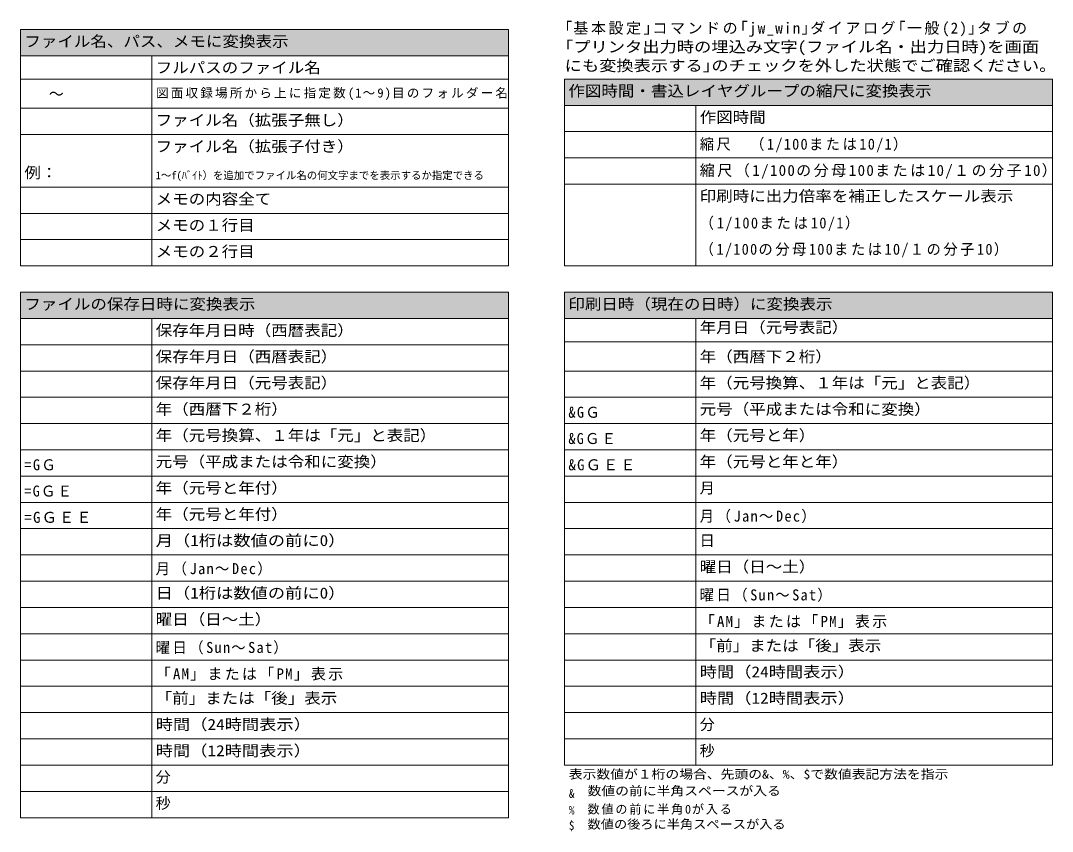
# Model space of a CAD drawing. Units: millimetres on the paper. Extents: x -134 to 114, y -101 to 93.
import ezdxf
from ezdxf.enums import TextEntityAlignment as Align

# ---------------------------------------------------------------- set-up
doc = ezdxf.new("R2010")
doc.units = ezdxf.units.MM
doc.layers.add('0-0', color=7, linetype='Continuous', lineweight=15)
doc.layers.add('0-8', color=9, linetype='Continuous', lineweight=15)
doc.styles.add('ＭＳ ゴシック', font='')
doc.styles.get('ＭＳ ゴシック').set_extended_font_data('MS Gothic')

msp = doc.modelspace()

# ---------------------------------------------------------------- linework, layer by layer
at = {"layer": '0-0'}
for p, q in [((-133.521, 90.922), (-16.521, 90.922)), ((-133.521, 90.922), (-133.521, 34.222)), ((-16.521, 90.922), (-16.521, 34.222)), ((-133.521, 84.622), (-16.521, 84.622)), ((-102.021, 84.622), (-102.021, 34.222)), ((-133.521, 79.022), (-16.521, 79.022)), ((-3.021, 79.022), (113.979, 79.022)), ((113.979, 79.022), (113.979, 34.222)), ((-133.521, 72.022), (-16.521, 72.022)), ((-3.021, 72.722), (113.979, 72.722)), ((28.479, 72.722), (28.479, 34.222)), ((-133.521, 65.722), (-16.521, 65.722)), ((-3.021, 66.422), (113.979, 66.422)), ((-3.021, 60.122), (113.979, 60.122)), ((-133.521, 53.122), (-16.521, 53.122)), ((-3.021, 53.822), (113.979, 53.822)), ((-133.521, 46.822), (-16.521, 46.822)), ((-133.521, 40.522), (-16.521, 40.522)), ((-133.521, 34.222), (-16.521, 34.222)), ((-133.521, 27.922), (-133.521, -98.078)), ((-133.521, 27.922), (-16.521, 27.922)), ((-16.521, 27.922), (-16.521, -98.078)), ((-3.021, 27.922), (113.979, 27.922)), ((-3.021, 27.922), (-3.021, -85.478)), ((113.979, 27.922), (113.979, -85.478)), ((-133.521, 21.622), (-16.521, 21.622)), ((-102.021, 21.622), (-102.021, -98.078)), ((-3.021, 21.622), (113.979, 21.622)), ((28.479, 21.622), (28.479, -85.478)), ((-133.521, 15.322), (-16.521, 15.322)), ((-3.021, 16.022), (113.979, 16.022)), ((-133.521, 9.022), (-16.521, 9.022)), ((-3.021, 9.022), (113.979, 9.022)), ((-133.521, 2.722), (-16.521, 2.722)), ((-3.021, 2.722), (113.979, 2.722)), ((-133.521, -3.578), (-16.521, -3.578)), ((-3.021, -3.578), (113.979, -3.578)), ((-133.521, -9.878), (-16.521, -9.878)), ((-3.021, -9.878), (113.979, -9.878)), ((-133.521, -16.178), (-16.521, -16.178)), ((-3.021, -16.178), (113.979, -16.178)), ((-133.521, -22.478), (-16.521, -22.478)), ((-3.021, -22.478), (113.979, -22.478)), ((-133.521, -28.778), (-16.521, -28.778)), ((-3.021, -28.778), (113.979, -28.778)), ((-133.521, -35.078), (-16.521, -35.078)), ((-3.021, -35.078), (113.979, -35.078)), ((-133.521, -41.378), (-16.521, -41.378)), ((-3.021, -41.378), (113.979, -41.378)), ((-133.521, -47.678), (-16.521, -47.678)), ((-3.021, -47.678), (113.979, -47.678)), ((-133.521, -53.978), (-16.521, -53.978)), ((-3.021, -53.978), (113.979, -53.978)), ((-133.521, -60.278), (-16.521, -60.278)), ((-3.021, -60.278), (113.979, -60.278)), ((-133.521, -66.578), (-16.521, -66.578)), ((-3.021, -66.578), (113.979, -66.578)), ((-133.521, -72.878), (-16.521, -72.878)), ((-3.021, -72.878), (113.979, -72.878)), ((-133.521, -79.178), (-16.521, -79.178)), ((-3.021, -79.178), (113.979, -79.178)), ((-133.521, -85.478), (-16.521, -85.478)), ((-3.021, -85.478), (113.979, -85.478)), ((-133.521, -91.778), (-16.521, -91.778)), ((-133.521, -98.078), (-16.521, -98.078))]:
    msp.add_line(p, q, dxfattribs=at)
msp.add_lwpolyline([(-3.021, 79.022), (-3.021, 34.222), (113.979, 34.222)], dxfattribs=at)
at = {"layer": '0-8', "color": 7}
msp.add_line((-133.521, 53.122), (-16.521, 53.122), dxfattribs=at)
at = {"layer": '0-8'}
for points in [[(-133.521, 90.922), (-133.521, 84.622), (-16.521, 90.922), (-16.521, 84.622)], [(-3.021, 79.022), (-3.021, 72.722), (113.979, 79.022), (113.979, 72.722)], [(-133.521, 27.922), (-133.521, 21.622), (-16.521, 27.922), (-16.521, 21.622)], [(-3.021, 27.922), (-3.021, 21.622), (113.979, 27.922), (113.979, 21.622)]]:
    msp.add_solid(points, dxfattribs=at)

# ---------------------------------------------------------------- texts
at = {"layer": '0-0', "style": 'ＭＳ ゴシック'}
for s, height, width, p in [('ファイル名、パス、メモに変換表示', 2.639, 1.1, (-132.621, 85.972)), ('フルパスのファイル名', 2.639, 1.1, (-101.121, 79.672)), ('作図時間・書込レイヤグループの縮尺に変換表示', 2.639, 1.1, (-2.121, 74.072)), ('ファイル名（拡張子無し）', 2.639, 1.1, (-101.121, 67.072)), ('作図時間', 2.639, 1.1, (29.379, 67.772)), ('ファイル名（拡張子付き）', 2.639, 1.1, (-101.121, 60.772)), ('メモの内容全て', 2.639, 1.1, (-101.121, 48.172)), ('印刷時に出力倍率を補正したスケール表示', 2.639, 1.1, (29.379, 48.872)), ('メモの１行目', 2.639, 1.1, (-101.121, 41.872)), ('メモの２行目', 2.639, 1.1, (-101.121, 35.572)), ('ファイルの保存日時に変換表示', 2.639, 1.1, (-132.621, 22.972)), ('印刷日時（現在の日時）に変換表示', 2.639, 1.1, (-2.121, 22.972)), ('保存年月日時（西暦表記）', 2.639, 1.1, (-101.121, 16.672)), ('年月日（元号表記）', 2.639, 1.1, (29.379, 17.372)), ('保存年月日（西暦表記）', 2.639, 1.1, (-101.121, 10.372)), ('年（西暦下２桁）', 2.639, 1.1, (29.379, 10.372)), ('保存年月日（元号表記）', 2.639, 1.1, (-101.121, 4.072)), ('年（元号換算、１年は「元」と表記）', 2.639, 1.1, (29.379, 4.072)), ('年（西暦下２桁）', 2.639, 1.1, (-101.121, -2.228)), ('元号（平成または令和に変換）', 2.639, 1.1, (29.379, -2.228)), ('年（元号換算、１年は「元」と表記）', 2.639, 1.1, (-101.121, -8.528)), ('年（元号と年）', 2.639, 1.1, (29.379, -8.528)), ('元号（平成または令和に変換）', 2.639, 1.1, (-101.121, -14.828)), ('年（元号と年と年）', 2.639, 1.1, (29.379, -14.828)), ('年（元号と年付）', 2.639, 1.1, (-101.121, -21.128)), ('年（元号と年付）', 2.639, 1.1, (-101.121, -27.428)), ('月（1桁は数値の前に0）', 2.639, 1.15, (-101.121, -33.728)), ('曜日（日～土）', 2.639, 1.1, (29.379, -40.028)), ('日（1桁は数値の前に0）', 2.639, 1.15, (-101.121, -46.328)), ('曜日（日～土）', 2.639, 1.1, (-101.121, -52.628)), ('「前」または「後」表示', 2.639, 1.1, (29.379, -58.928)), ('時間（24時間表示）', 2.639, 1.15, (29.379, -65.228)), ('「前」または「後」表示', 2.639, 1.1, (-101.121, -71.528)), ('時間（12時間表示）', 2.639, 1.15, (29.379, -71.528)), ('時間（24時間表示）', 2.639, 1.15, (-101.121, -77.828)), ('時間（12時間表示）', 2.639, 1.15, (-101.121, -84.128)), ('表示数値が１桁の場合、先頭の&、%、$で数値表記方法を指示', 2.111, 1.15, (-2.021, -89.358)), ('数値の前に半角スペースが入る  ', 2.111, 1.15, (2.479, -93.358)), ('数値の後ろに半角スペースが入る', 2.111, 1.1, (2.479, -101.358))]:
    msp.add_text(s, height=height, dxfattribs=dict(at, width=width)).set_placement(p, align=Align.BOTTOM_LEFT)
at = {"layer": '0-0', "color": 1, "style": 'ＭＳ ゴシック'}
msp.add_text('～', height=2.639, dxfattribs=at).set_placement((-126.771, 73.372), align=Align.BOTTOM_LEFT)
at = {"layer": '0-0', "color": 1, "style": 'ＭＳ ゴシック', "width": 1.1}
msp.add_text('例：', height=2.639, dxfattribs=at).set_placement((-132.621, 54.472), align=Align.BOTTOM_LEFT)
at = {"layer": '0-0', "color": 4, "style": 'ＭＳ ゴシック'}
msp.add_text('1～f(ﾊﾞｲﾄ）を追加でファイル名の何文字までを表示するか指定できる', height=1.833, dxfattribs=at).set_placement((-101.121, 54.472), align=Align.BOTTOM_LEFT)
at = {"layer": '0-0', "style": 'ＭＳ ゴシック'}
for s, p in [('月', (29.379, -21.128)), ('日', (29.379, -33.728)), ('分', (29.379, -77.828)), ('秒', (29.379, -84.128)), ('分', (-101.121, -90.428)), ('秒', (-101.121, -96.728))]:
    msp.add_text(s, height=2.639, dxfattribs=at).set_placement(p, align=Align.BOTTOM_LEFT)
at = {"layer": '0-0', "attachment_point": 7, "style": 'ＭＳ ゴシック'}
for s, insert, char_height in [('\\T1.18;図面収録場所から上に指定数(1～9)目のフォルダー名', (-101.021, 74.022), 2.199), ('\\T1.18;\\W0.95;縮尺\u3000（1/100または10/1）', (29.379, 61.472), 2.639), ('\\T1.17;縮尺（1/100の分母100または10/１の分子10）', (29.379, 55.172), 2.639), ('\\T1.2;\\W0.95;（1/100または10/1）', (29.379, 42.572), 2.639), ('\\T1.18;\\W0.95;（1/100の分母100または10/１の分子10）', (29.379, 36.272), 2.639), ('\\T1.19;\\W0.95;月（Jan～Dec）', (29.379, -27.428), 2.639), ('\\T1.19;\\W0.95;月（Jan～Dec）', (-101.121, -40.028), 2.639), ('\\T1.18;\\W0.95;曜日（Sun～Sat）', (29.379, -46.328), 2.639), ('\\T1.15;「AM」または「PM」表示', (29.379, -52.628), 2.639), ('\\T1.18;\\W0.95;曜日（Sun～Sat）', (-101.121, -58.928), 2.639), ('\\T1.15;「AM」または「PM」表示', (-101.121, -65.228), 2.639), ('\\T1.16;数値の前に半角0が入る\\~\\~\\~\\~\\~\\~', (2.479, -97.358), 2.111)]:
    msp.add_mtext(s, dxfattribs=dict(at, insert=insert, char_height=char_height))
at = {"layer": '0-0', "color": 1, "attachment_point": 7, "style": 'ＭＳ ゴシック'}
for s, insert, char_height in [('\\T1.2;\\W0.95;&GＧ', (-2.121, -2.228), 2.639), ('\\T1.17;\\W0.95;&GＧＥ', (-2.121, -8.528), 2.639), ('\\T1.2;\\W0.95;=GＧ', (-132.621, -14.828), 2.639), ('\\T1.16;&GＧＥＥ', (-2.121, -14.828), 2.639), ('\\T1.17;\\W0.95;=GＧＥ', (-132.621, -21.128), 2.639), ('\\T1.16;=GＧＥＥ', (-132.621, -27.428), 2.639), ('\\T1.17;\\W0.95;&\u3000', (-2.021, -93.358), 2.111), ('\\T1.17;\\W0.95;%\u3000', (-2.021, -97.358), 2.111), ('\\T1.17;\\W0.95;$\u3000', (-2.021, -101.358), 2.111)]:
    msp.add_mtext(s, dxfattribs=dict(at, insert=insert, char_height=char_height))
at = {"layer": '0-8', "color": 7, "style": 'ＭＳ ゴシック', "width": 1.15}
for s, p in [('｢プリンタ出力時の埋込み文字(ファイル名・出力日時)を画面', (-3.021, 84.652)), ('にも変換表示する｣のチェックを外した状態でご確認ください。', (-3.021, 80.152))]:
    msp.add_text(s, height=2.639, dxfattribs=at).set_placement(p, align=Align.BOTTOM_LEFT)
at = {"layer": '0-8', "color": 7, "insert": (-3.021, 89.152), "char_height": 2.639, "attachment_point": 7, "style": 'ＭＳ ゴシック'}
msp.add_mtext('\\T1.17;｢基本設定｣コマンドの｢jw_win｣ダイアログ｢一般(2)｣タブの', dxfattribs=at)

doc.saveas('drawing.dxf')
